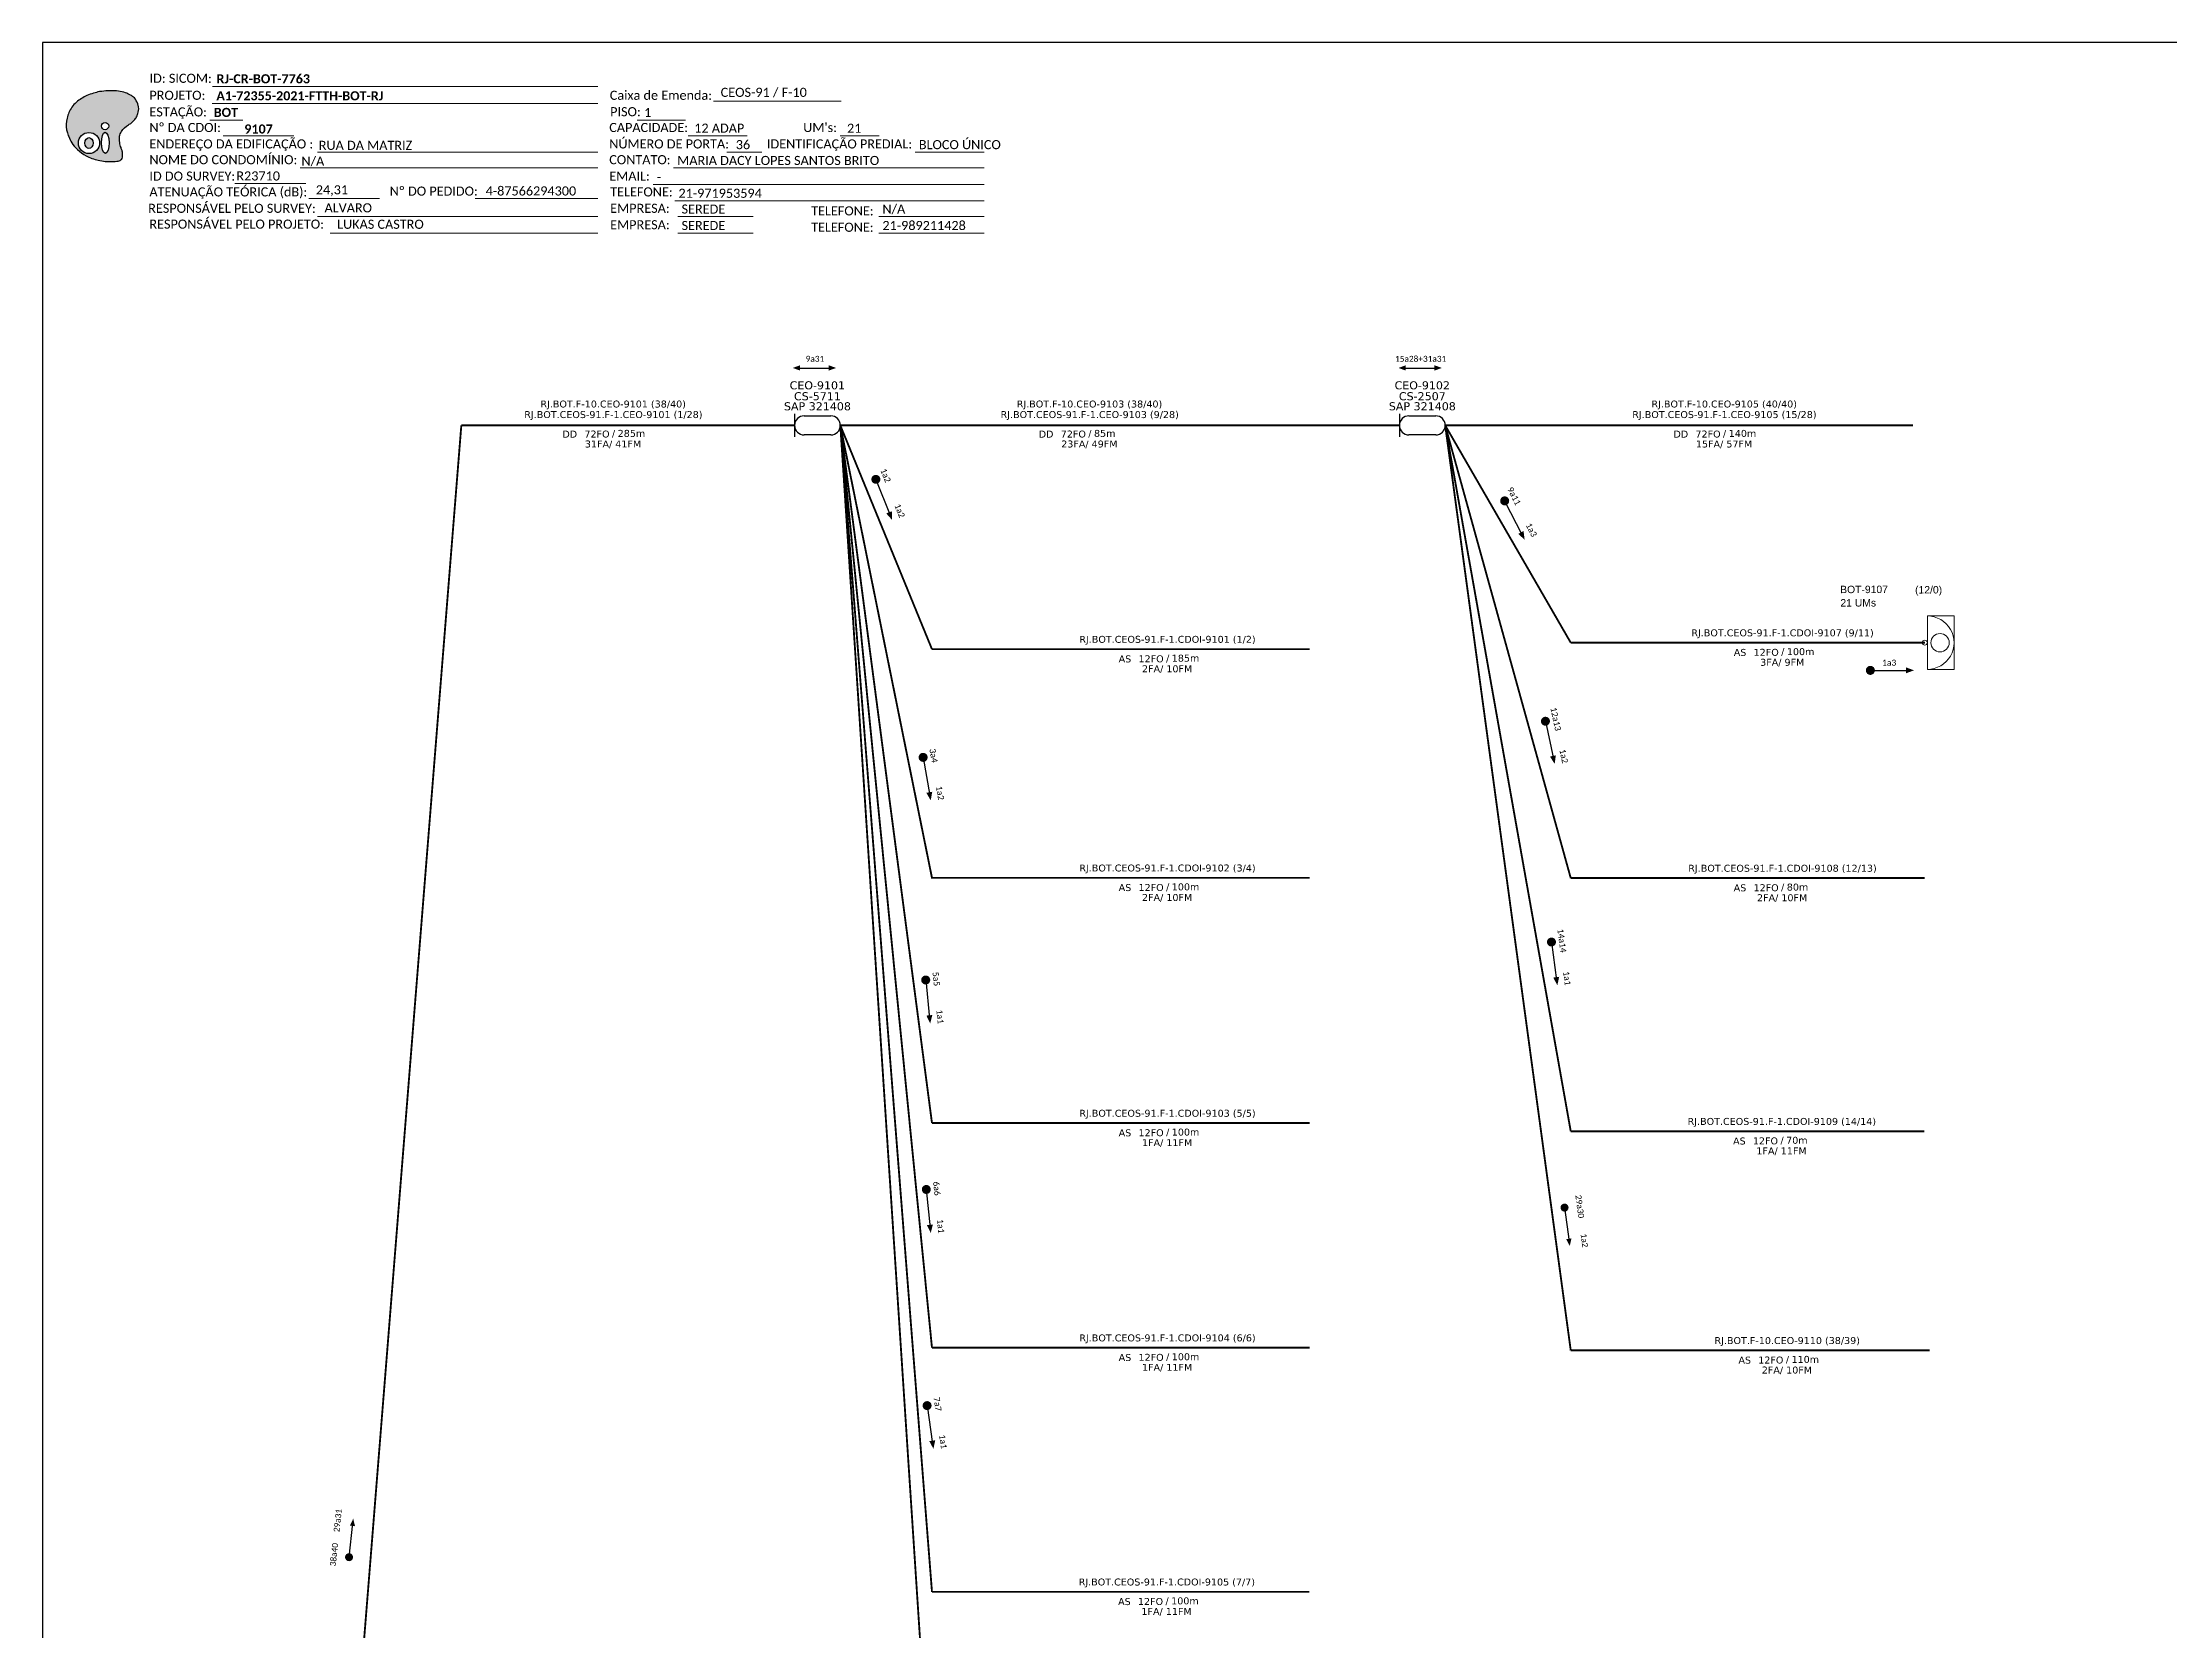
# Model space of a CAD drawing. Extents: x -89 to 1695, y 705 to 1299.
# Drawn here: x -89.3 to 330, y 986 to 1299 of the extents above; entities that cross this region are included whole.
import ezdxf
from ezdxf.enums import TextEntityAlignment as Align

# ---------------------------------------------------------------- set-up
doc = ezdxf.new("R2010")
doc.units = 0
for name, color, linetype, lineweight in [("20.0-LEGENDA DOS CDO'S", 1, 'Continuous', 0), ('20.2-CDO_POSTE', 1, 'Continuous', 5), ('40.1-ETIQUETAS', 1, 'Continuous', 20)]:
    doc.layers.add(name, color=color, linetype=linetype, lineweight=lineweight)
for name, color, linetype in [('20.4-CEOS', 1, 'Continuous'), ('20.5-CEO', 1, 'Continuous'), ('CAP a instalar', 1, 'Continuous'), ('SETA', 7, 'Continuous')]:
    doc.layers.add(name, color=color, linetype=linetype)
doc.styles.add('ARIAL', font='arial.ttf')
doc.styles.add('siredit', font='verdana.ttf')
doc.styles.get("Standard").update_dxf_attribs({"font": 'arial.ttf'})
doc.styles.add('WMF-Calibri0', font='calibri.ttf')
doc.styles.add('WMF-Calibri1', font='calibrib.ttf')
doc.linetypes.add('FENCELINE1', pattern='A,0.25,-0.1,[133,ltypeshp.shx,S=0.1,R=0,X=-0.1,Y=0],-0.1,1', length=1.45)

# ---------------------------------------------------------------- blocks, each defined once
blk = doc.blocks.new('OI')
h = blk.add_hatch(color=40)
edge = h.paths.add_edge_path()
edge.add_spline(control_points=[(4.35, -0.67), (3.92, -0.99), (3.26, -1.5), (2.81, -2.59), (2.9, -3.5), (3.06, -4.27), (3.31, -4.85), (3.37, -5.39), (3.4, -5.88), (3.2, -6.4), (2.54, -6.61), (1.65, -6.63), (0.55, -6.67), (-0.56, -6.42), (-1.61, -6.14), (-2.77, -5.61), (-3.92, -4.77), (-4.89, -3.7), (-5.34, -2.65), (-5.6, -1.94), (-5.85, -0.96), (-5.71, 0.47), (-5.1, 2.02), (-4.14, 3.02), (-3.3, 3.61), (-2.37, 4.16), (-1.36, 4.44), (-0.56, 4.7), (0.79, 4.85), (2.24, 4.97), (3.79, 4.57), (4.67, 4.21), (5.44, 3.65), (5.76, 2.99), (6.03, 2.21), (6.01, 1.46), (5.72, 0.64), (5.31, 0.08), (4.88, -0.38), (4.51, -0.55), (4.35, -0.67)], knot_values=[0, 0, 0, 0, 1.60434, 2.417191, 3.427595, 4.282808, 4.776746, 5.304182, 5.888771, 6.258406, 6.858137, 7.79129, 8.986195, 10.124242, 11.187857, 12.242908, 13.953784, 15.414161, 16.515391, 17.349188, 17.675853, 19.552021, 21.515531, 22.568638, 23.63245, 24.621084, 25.782718, 26.745347, 27.142653, 29.870543, 31.004649, 31.921532, 32.709589, 33.801391, 34.042471, 35.192333, 35.971461, 36.628871, 37.254359, 37.836911, 37.836911, 37.836911, 37.836911], degree=3, periodic=0)
h.paths.add_polyline_path([(1.13, -0.87, -1), (-0.04, -0.87, -1)], flags=16)
edge = h.paths.add_edge_path(flags=16)
edge.add_ellipse((0.56, -3.59), major_axis=(-0.02, 1.71), ratio=0.361305, start_angle=0, end_angle=360)
h.paths.add_polyline_path([(-0.36, -3.62, -1), (-3.8, -3.62, -1)], flags=16)
edge = h.paths.add_edge_path(flags=0)
edge.add_ellipse((-2.08, -3.62), major_axis=(0, 0.885), ratio=0.758294, start_angle=0, end_angle=360)
at = {"color": 40}
for centre, radius in [((-2.08, -3.62), 1.72), ((0.54, -0.87), 0.587)]:
    blk.add_circle(centre, radius, dxfattribs=at)
blk.add_ellipse((-2.08, -3.62), major_axis=(0, 0.885), ratio=0.758294, start_param=-3.141592653589792, end_param=3.141592653589792, dxfattribs=at)
blk.add_ellipse((0.56, -3.59), major_axis=(-0.02, 1.71), ratio=0.361305, dxfattribs=at)
at = {"color": 40, "start_tangent": (-0.800898, -0.598801), "end_tangent": (-0.800898, -0.598801)}
blk.add_spline([(4.35, -0.67), (3.2, -1.78), (2.9, -2.54), (2.92, -3.55), (3.12, -4.38), (3.28, -4.85), (3.37, -5.37), (3.35, -5.95), (3.2, -6.29), (2.66, -6.55), (1.73, -6.63), (0.54, -6.62), (-0.58, -6.41), (-1.6, -6.11), (-2.56, -5.67), (-3.95, -4.67), (-4.89, -3.56), (-5.37, -2.56), (-5.64, -1.78), (-5.72, -1.46), (-5.63, 0.42), (-4.84, 2.22), (-4.13, 2.99), (-3.27, 3.62), (-2.4, 4.09), (-1.3, 4.47), (-0.37, 4.72), (0.02, 4.77), (2.75, 4.8), (3.85, 4.53), (4.69, 4.16), (5.31, 3.68), (5.85, 2.73), (5.93, 2.5), (5.94, 1.35), (5.67, 0.62), (5.29, 0.08), (4.84, -0.36), (4.35, -0.67)], degree=3, dxfattribs=at)
blk = doc.blocks.new('CARIMBO')
at = {"color": 7, "lineweight": 0}
for points in [[(134.48, -16.3), (159.61, -16.3)], [(35.15, -20.06), (41.7, -20.06)], [(35.66, -16.79), (111.64, -16.79)], [(119.43, -20.02), (128.92, -20.02)], [(37.81, -23.14), (51.75, -23.14)], [(129.48, -23.14), (141.1, -23.14)], [(159.42, -23.14), (167.09, -23.14)], [(56.38, -26.37), (111.64, -26.37)], [(137.07, -26.37), (144.01, -26.37)], [(174.24, -26.37), (187.8, -26.37)], [(40.13, -32.55), (54.07, -32.55)], [(52.97, -29.48), (111.64, -29.48)], [(122.56, -32.72), (187.83, -32.72)], [(126.6, -29.48), (187.83, -29.48)], [(54.67, -35.52), (68.61, -35.52)], [(126.84, -35.96), (187.83, -35.96)], [(56.38, -39.07), (111.64, -39.07)], [(127.45, -39.07), (142.25, -39.07)], [(167.06, -39.07), (187.83, -39.07)], [(58.87, -42.31), (111.64, -42.31)], [(127.45, -42.31), (142.25, -42.31)], [(167.06, -42.31), (187.83, -42.31)]]:
    blk.add_lwpolyline(points, dxfattribs=at)
at = {"color": 7, "xscale": 1.213923925163967, "yscale": 1.213923925163967, "zscale": 1.213923925163967, "rotation": 0.1532896023949059}
blk.add_blockref('OI', (13.86, -20.16), dxfattribs=at)
at = {"color": 7, "lineweight": 0, "style": 'WMF-Calibri0'}
for s, height, p in [('PROJETO:', 1.793, (23.26, -16.04)), ('Caixa de Emenda:', 1.7927, (114.02, -16.04)), ('ESTAÇÃO:', 1.793, (23.26, -19.32)), ('Nº DA CDOI:', 1.7927, (23.26, -22.39)), ('CAPACIDADE:', 1.7927, (113.91, -22.39)), ('PISO:', 1.793, (114.09, -19.28)), ("UM's:", 1.793, (152.15, -22.39)), ('ENDEREÇO DA EDIFICAÇÃO :', 1.7927, (23.26, -25.63)), ('NÚMERO DE PORTA:', 1.7927, (113.91, -25.63)), ('IDENTIFICAÇÃO PREDIAL:', 1.7927, (144.99, -25.63)), ('NOME DO CONDOMÍNIO:', 1.7927, (23.26, -28.74)), ('CONTATO:', 1.793, (113.91, -28.74)), ('ATENUAÇÃO TEÓRICA (dB):', 1.7927, (23.26, -35.09)), ('ID DO SURVEY:', 1.7927, (23.26, -31.97)), ('EMAIL:', 1.793, (113.91, -31.97)), ('TELEFONE:', 1.793, (114.09, -35.09)), ('RESPONSÁVEL PELO SURVEY:', 1.7927, (23.02, -38.32)), ('EMPRESA:', 1.793, (114.09, -38.32)), ('TELEFONE:', 1.793, (153.7, -38.83)), ('RESPONSÁVEL PELO PROJETO:', 1.7927, (23.26, -41.44)), ('EMPRESA:', 1.793, (114.09, -41.56)), ('TELEFONE:', 1.793, (153.7, -42.06))]:
    blk.add_text(s, height=height, dxfattribs=at).set_placement(p)
at = {"color": 7, "lineweight": 0, "flags": 8}
for tag, p, style in [('PROJ', (36.46, -16.13), 'WMF-Calibri1'), ('CEOS-XX', (135.87, -15.46), 'WMF-Calibri0'), ('EST', (35.94, -19.41), 'WMF-Calibri1'), ('PISO_PTR', (120.78, -19.42), 'WMF-Calibri0'), ('CAPAC.', (130.66, -22.52), 'WMF-Calibri0'), ("UC'S", (160.78, -22.54), 'WMF-Calibri0'), ('LOGRADOURO', (56.65, -25.91), 'WMF-Calibri0'), ('N°', (138.85, -25.77), 'WMF-Calibri0'), ('N°PREDIO', (174.94, -25.77), 'WMF-Calibri0'), ('NOME_DO_COND.', (53.23, -29.02), 'WMF-Calibri0'), ('NOME_DO_CONTATO', (127.3, -28.89), 'WMF-Calibri0'), ('_ID_', (40.39, -31.94), 'WMF-Calibri0'), ('O_POTEN', (56.06, -34.68), 'WMF-Calibri0'), ('EMAIL', (123.26, -32.12), 'WMF-Calibri0'), ('RES_SURVEY', (57.78, -38.23), 'WMF-Calibri0'), ('TELEFONE', (127.55, -35.36), 'WMF-Calibri0'), ('EMP_RESP_SURVEY', (128.16, -38.47), 'WMF-Calibri0'), ('CONT_RESP_SURVEY', (167.76, -38.47), 'WMF-Calibri0'), ('RES_PROJ', (60.27, -41.47), 'WMF-Calibri0'), ('EMP_RESP_PROJ', (128.16, -41.71), 'WMF-Calibri0'), ('CONT_RESP_PROJ', (167.76, -41.71), 'WMF-Calibri0')]:
    blk.add_attdef(tag, p, '', height=1.79, dxfattribs=dict(at, style=style))
at = {"color": 7, "lineweight": 0, "style": 'WMF-Calibri1', "flags": 8}
blk.add_attdef("N° CDO'S", text='', height=1.79, dxfattribs=at).set_placement((44.78, -22.68), align=Align.CENTER)
blk = doc.blocks.new('CDOE-TEXTO PADRÃO')
at = {"layer": "20.0-LEGENDA DOS CDO'S", "color": 0, "style": 'ARIAL'}
for tag, p in [('CDO_N', (0.49, 7.39)), ('CORDOALHA', (0.5, 4.33)), ('SAP', (0.51, 1.67)), ('SPLITER_1', (0.59, -0.91)), ('SPLITER_2', (0.6, -3.55)), ('(XX-XX_F)S', (0.54, -8.29)), ('(XX-XX_L)S', (0.55, -10.83)), ('UMS', (0.55, -13.15))]:
    blk.add_attdef(tag, p, '', height=1.7, rotation=0.118, dxfattribs=at)
blk.add_attdef('FIBRAS_UTILIZADAS', text='', height=1.7, rotation=0.118, dxfattribs=at).set_placement((19.77, 7.43), align=Align.CENTER)
blk = doc.blocks.new('ETIQUETA_RS5F')
at = {"layer": '40.1-ETIQUETAS', "color": 0, "style": 'siredit'}
blk.add_text('/', height=1.5, dxfattribs=at).set_placement((1.58, -1.95), align=Align.MIDDLE_RIGHT)
for tag, p in [('ETIQUETA_R_PRIMARIA', (1.21, 4.1)), ('ETIQUETA_R_SECUNDARIA', (1.21, 2.1)), ('F_ATIVAS/F_MORTAS', (1.14, -4.24))]:
    blk.add_attdef(tag, text='', height=1.5, dxfattribs=at).set_placement(p, align=Align.MIDDLE_CENTER)
for tag, p in [('TIPO_CABO', (-6.58, -2.12)), ('CAP_CABO', (0.4, -2.09))]:
    blk.add_attdef(tag, text='', height=1.5, dxfattribs=at).set_placement(p, align=Align.MIDDLE_RIGHT)
blk.add_attdef('METROS', text='', height=1.5, dxfattribs=at).set_placement((2.14, -1.95), align=Align.MIDDLE_LEFT)
for tag, p in [('FUSÃO_1', (0.85, -8.39)), ('FUSÃO_2', (0.85, -10.6)), ('FUSÃO_3', (0.85, -12.93)), ('FUSÃO_4', (0.85, -15.14)), ('FUSÃO_5', (0.85, -17.16))]:
    blk.add_attdef(tag, text='', height=1.5, dxfattribs=at).set_placement(p, align=Align.CENTER)

msp = doc.modelspace()

# ---------------------------------------------------------------- linework, layer by layer
msp.add_lwpolyline([(-89.32, 705.02), (749.25, 705.02), (749.25, 1299.02), (-89.32, 1299.02), (-89.32, 705.02)])
at = {"color": 7, "lineweight": 0}
for points in [[(-55.82, 1290.33), (20.16, 1290.33)], [(-4.01, 1268.26), (20.14, 1268.26)]]:
    msp.add_lwpolyline(points, dxfattribs=at)
at = {"color": 7, "const_width": 0.885}
for points in [[(74.79, 1213.32, 1), (75.12, 1212.5, 1)], [(84.2, 1158.54, 1), (84.35, 1157.66, 1)], [(84.74, 1114.65, 1), (84.83, 1113.77, 1)], [(84.86, 1073.35, 1), (84.95, 1072.47, 1)], [(84.99, 1030.74, 1), (85.12, 1029.87, 1)]]:
    msp.add_lwpolyline(points, format="xyb", close=True, dxfattribs=at)
at = {"const_width": 0.885}
for points in [[(198.71, 1209.06, 1), (199.12, 1208.27, 1)], [(270.56, 1175.25, 1), (271.45, 1175.25, 1)], [(206.86, 1165.65, 1), (207.04, 1164.79, 1)], [(208.08, 1122.13, 1), (208.2, 1121.26, 1)]]:
    msp.add_lwpolyline(points, format="xyb", close=True, dxfattribs=at)
for points in [[(210.66, 1069.73, 0.784, 0.784, 1), (210.77, 1068.95, 0.784, 0.784, 1)], [(-28.93, 1000.03, 0.784, 0.784, 1), (-28.85, 1000.81, 0.784, 0.784, 1)]]:
    msp.add_lwpolyline(points, format="xyseb", close=True)
at = {"layer": '20.5-CEO', "color": 7}
for p, q in [((60.81, 1225.43), (66.07, 1225.43)), ((66.07, 1221.67), (60.81, 1221.67))]:
    msp.add_line(p, q, dxfattribs=at)
at = {"layer": '20.5-CEO', "color": 5}
for p, q in [((180.05, 1225.43), (185.32, 1225.43)), ((185.32, 1221.67), (180.05, 1221.67))]:
    msp.add_line(p, q, dxfattribs=at)
at = {"layer": '20.5-CEO', "color": 7}
msp.add_lwpolyline([(58.93, 1225.81), (58.93, 1221.29)], dxfattribs=at)
at = {"layer": '20.5-CEO', "color": 5}
msp.add_lwpolyline([(178.17, 1225.81), (178.17, 1221.29)], dxfattribs=at)
at = {"layer": '20.5-CEO', "color": 7}
for centre, start, end in [((60.81, 1223.55), 90, 270), ((66.07, 1223.55), 270, 90)]:
    msp.add_arc(centre, 1.88, start, end, dxfattribs=at)
at = {"layer": '20.5-CEO', "color": 5}
for centre, start, end in [((180.05, 1223.55), 90, 270), ((185.32, 1223.55), 270, 90)]:
    msp.add_arc(centre, 1.88, start, end, dxfattribs=at)
at = {"layer": '40.1-ETIQUETAS', "color": 1}
msp.add_lwpolyline([(282.24, 1185.98), (287.51, 1185.98), (287.51, 1175.43), (282.24, 1175.43)], close=True, dxfattribs=at)
for centre, major_axis, start_param, end_param in [((282.24, 1180.71), (-3.72, 3.72), 2.356194, 5.497787), ((284.74, 1180.71), (1.28, 1.28), 3.926991, 10.210176), ((281.75, 1180.71), (-0.344, 0.344), 2.356194490191767, 8.639379797371353)]:
    msp.add_ellipse(centre, major_axis=major_axis, ratio=1, start_param=start_param, end_param=end_param, dxfattribs=at)
at = {"layer": 'CAP a instalar', "color": 7, "ltscale": 7, "const_width": 0.366}
for points in [[(-27.1, 969.57), (-6.76, 1223.55)], [(58.93, 1223.55), (-6.76, 1223.55)], [(178.17, 1223.55), (67.95, 1223.55)], [(279.43, 1223.55), (187.19, 1223.55)]]:
    msp.add_lwpolyline(points, dxfattribs=at)
at = {"layer": 'CAP a instalar', "color": 7, "linetype": 'FENCELINE1', "ltscale": 7, "const_width": 0.366}
for points in [[(86.02, 1179.42), (67.95, 1223.55)], [(67.95, 1223.55), (86.02, 1134.34), (160.5, 1134.34)], [(86.02, 1086), (67.95, 1223.55)], [(86.02, 1041.71), (67.95, 1223.55)], [(67.95, 1223.55), (86.02, 948.37)], [(86.02, 993.58), (67.95, 1223.55)], [(211.94, 1134.3), (187.19, 1223.55)], [(211.94, 1084.38), (187.19, 1223.55)], [(211.94, 1041.19), (187.19, 1223.55)], [(160.5, 1179.42), (86.02, 1179.42), (86.02, 1179.42)], [(281.74, 1134.3), (211.94, 1134.3), (211.94, 1134.3)], [(160.5, 1086), (86.02, 1086)], [(86.02, 1041.71), (86.02, 1041.71), (160.5, 1041.71)], [(282.67, 1041.19), (211.94, 1041.19), (211.94, 1041.19)], [(160.38, 993.58), (86.02, 993.58), (86.02, 993.58)]]:
    msp.add_lwpolyline(points, dxfattribs=at)
at = {"layer": 'CAP a instalar', "color": 1, "linetype": 'FENCELINE1', "ltscale": 7, "const_width": 0.366}
msp.add_lwpolyline([(211.94, 1180.71), (211.94, 1180.71), (187.19, 1223.55)], dxfattribs=at)
at = {"layer": 'CAP a instalar', "color": 1, "linetype": 'FENCELINE1', "ltscale": 7}
msp.add_lwpolyline([(281.75, 1180.71, 0.366, 0.366, 0), (211.94, 1180.71, 0.366, 0.366, 0), (211.94, 1180.71, 0.366, 0.366, 0)], format="xyseb", dxfattribs=at)
at = {"layer": 'CAP a instalar', "color": 7, "linetype": 'FENCELINE1', "ltscale": 7}
msp.add_lwpolyline([(281.61, 1084.38, 0.366, 0.366, 0), (211.94, 1084.38, 0.366, 0.366, 0), (211.94, 1084.38, 0.366, 0.366, 0)], format="xyseb", dxfattribs=at)
at = {"layer": 'SETA', "color": 7}
for points in [[(59.48, 1234.86), (66.22, 1234.86)], [(74.95, 1212.91), (77.76, 1205.84)], [(84.28, 1158.1), (85.58, 1150.61)], [(84.78, 1114.21), (85.56, 1106.64)], [(84.9, 1072.91), (85.66, 1065.34)], [(85.05, 1030.31), (86.15, 1022.78)]]:
    msp.add_lwpolyline(points, dxfattribs=at)
at = {"layer": 'SETA'}
for points in [[(178.88, 1234.86), (185.63, 1234.86)], [(198.91, 1208.66), (202.38, 1201.89)], [(271.01, 1175.25), (278.61, 1175.25)], [(206.95, 1165.22), (208.54, 1157.78)], [(208.14, 1121.69), (209.15, 1114.15)], [(210.72, 1069.34), (211.62, 1062.66)], [(-28.89, 1000.42), (-28.16, 1007.12)]]:
    msp.add_lwpolyline(points, dxfattribs=at)
at = {"layer": 'SETA', "color": 7}
for points in [[(60.02, 1235.4), (58.58, 1234.87), (60.02, 1234.35)], [(65.68, 1235.4), (67.12, 1234.87), (65.68, 1234.35)], [(78.1, 1206.63), (78.15, 1204.91), (77, 1206.19)], [(86.07, 1151.31), (85.77, 1149.61), (84.91, 1151.11)], [(86.09, 1107.31), (85.67, 1105.64), (84.92, 1107.19)], [(86.2, 1066.01), (85.77, 1064.34), (85.02, 1065.89)], [(86.66, 1023.47), (86.31, 1021.78), (85.49, 1023.3)]]:
    msp.add_solid(points, dxfattribs=at)
at = {"layer": 'SETA'}
for points in [[(179.42, 1235.4), (177.99, 1234.87), (179.42, 1234.35)], [(185.08, 1235.4), (186.52, 1234.87), (185.08, 1234.35)], [(202.64, 1202.71), (202.85, 1201), (201.59, 1202.17)], [(278, 1175.85), (279.62, 1175.26), (278, 1174.67)], [(209, 1158.51), (208.77, 1156.8), (207.85, 1158.26)], [(209.66, 1114.84), (209.3, 1113.15), (208.5, 1114.68)], [(212.08, 1063.27), (211.75, 1061.77), (211.04, 1063.12)], [(-28.75, 1006.64), (-28.07, 1008.01), (-27.71, 1006.53)]]:
    msp.add_solid(points, dxfattribs=at)

# ---------------------------------------------------------------- block references
ref = msp.add_blockref('CARIMBO', (-91.51, 1303.77))
ref.add_attrib('PROJ', 'A1-72355-2021-FTTH-BOT-RJ', (-55.05, 1287.63), dxfattribs={"color": 7, "lineweight": 0, "height": 1.7927, "style": 'WMF-Calibri1'})
ref.add_attrib('EST', 'BOT', (-55.57, 1284.35), dxfattribs={"color": 7, "lineweight": 0, "height": 1.793, "style": 'WMF-Calibri1'})
ref.add_attrib("N° CDO'S", '9107', dxfattribs={"color": 7, "lineweight": 0, "height": 1.793, "style": 'WMF-Calibri1'}).set_placement((-46.73, 1281.09), align=Align.CENTER)
ref.add_attrib('LOGRADOURO', 'RUA DA MATRIZ', (-34.86, 1277.86), dxfattribs={"color": 7, "lineweight": 0, "height": 1.7927, "style": 'WMF-Calibri0'})
ref.add_attrib('NOME_DO_COND.', 'N/A', (-38.28, 1274.74), dxfattribs={"color": 7, "lineweight": 0, "height": 1.793, "style": 'WMF-Calibri0'})
ref.add_attrib('_ID_', 'R23710', (-51.11, 1271.83), dxfattribs={"color": 7, "lineweight": 0, "height": 1.793, "style": 'WMF-Calibri0'})
ref.add_attrib('O_POTEN', '24,31', (-35.45, 1269.09), dxfattribs={"color": 7, "lineweight": 0, "height": 1.793, "style": 'WMF-Calibri0'})
ref.add_attrib('RES_SURVEY', 'ALVARO', (-33.73, 1265.54), dxfattribs={"color": 7, "lineweight": 0, "height": 1.793, "style": 'WMF-Calibri0'})
ref.add_attrib('RES_PROJ', 'LUKAS CASTRO', (-31.24, 1262.3), dxfattribs={"color": 7, "lineweight": 0, "height": 1.7927, "style": 'WMF-Calibri0'})
ref.add_attrib('CEOS-XX', 'CEOS-91 / F-10', (44.36, 1288.31), dxfattribs={"color": 7, "lineweight": 0, "height": 1.7927, "style": 'WMF-Calibri0'})
ref.add_attrib('CAPAC.', '12 ADAP', (39.15, 1281.25), dxfattribs={"color": 7, "lineweight": 0, "height": 1.793, "style": 'WMF-Calibri0'})
ref.add_attrib("UC'S", '21', (69.27, 1281.23), dxfattribs={"color": 7, "lineweight": 0, "height": 1.793, "style": 'WMF-Calibri0'})
ref.add_attrib('PISO_PTR', '1', (29.28, 1284.34), dxfattribs={"color": 7, "lineweight": 0, "height": 1.79, "style": 'WMF-Calibri0'})
ref.add_attrib('N°', '36', (47.34, 1278), dxfattribs={"color": 7, "lineweight": 0, "height": 1.793, "style": 'WMF-Calibri0'})
ref.add_attrib('N°PREDIO', 'BLOCO ÚNICO', (83.43, 1278), dxfattribs={"color": 7, "lineweight": 0, "height": 1.7927, "style": 'WMF-Calibri0'})
ref.add_attrib('NOME_DO_CONTATO', 'MARIA DACY LOPES SANTOS BRITO', (35.79, 1274.88), dxfattribs={"color": 7, "lineweight": 0, "height": 1.7927, "style": 'WMF-Calibri0'})
ref.add_attrib('EMAIL', '-', (31.75, 1271.65), dxfattribs={"color": 7, "lineweight": 0, "height": 1.79, "style": 'WMF-Calibri0'})
ref.add_attrib('TELEFONE', '21-971953594', (36.04, 1268.41), dxfattribs={"color": 7, "lineweight": 0, "height": 1.7927, "style": 'WMF-Calibri0'})
ref.add_attrib('EMP_RESP_SURVEY', 'SEREDE', (36.65, 1265.3), dxfattribs={"color": 7, "lineweight": 0, "height": 1.793, "style": 'WMF-Calibri0'})
ref.add_attrib('EMP_RESP_PROJ', 'SEREDE', (36.65, 1262.06), dxfattribs={"color": 7, "lineweight": 0, "height": 1.793, "style": 'WMF-Calibri0'})
ref.add_attrib('CONT_RESP_SURVEY', 'N/A', (76.25, 1265.3), dxfattribs={"color": 7, "lineweight": 0, "height": 1.793, "style": 'WMF-Calibri0'})
ref.add_attrib('CONT_RESP_PROJ', '21-989211428', (76.25, 1262.06), dxfattribs={"color": 7, "lineweight": 0, "height": 1.7927, "style": 'WMF-Calibri0'})
at = {"layer": '20.2-CDO_POSTE', "color": 1}
ref = msp.add_blockref('CDOE-TEXTO PADRÃO', (271.32, 1180.68), dxfattribs=dict(at, xscale=0.8599866161514856, yscale=0.8599866161514856, zscale=0.8599866161514856))
ref.add_attrib('CDO_N', 'BOT-9107', (265.05, 1190.47), dxfattribs={"layer": "20.0-LEGENDA DOS CDO'S", "color": 0, "height": 1.462, "rotation": 0.118, "style": 'ARIAL'})
ref.add_attrib('CORDOALHA', '21 UMs', (265.1, 1187.83), dxfattribs={"layer": "20.0-LEGENDA DOS CDO'S", "color": 0, "height": 1.462, "rotation": 0.118, "style": 'ARIAL'})
ref.add_attrib('FIBRAS_UTILIZADAS', '             (12/0)', dxfattribs={"layer": "20.0-LEGENDA DOS CDO'S", "color": 0, "height": 1.4619, "rotation": 0.118, "style": 'ARIAL'}).set_placement((278.8, 1190.4), align=Align.CENTER)
at = {"layer": '40.1-ETIQUETAS', "color": 7}
ref = msp.add_blockref('ETIQUETA_RS5F', (22.12, 1223.76), dxfattribs=dict(at, xscale=0.9148235176468785, yscale=0.9148235176468785, zscale=0.9148235176468785))
ref.add_attrib('ETIQUETA_R_PRIMARIA', 'RJ.BOT.F-10.CEO-9101 (38/40)', dxfattribs={"color": 0, "height": 1.3722, "style": 'siredit'}).set_placement((23.17, 1227.76), align=Align.MIDDLE_CENTER)
ref.add_attrib('ETIQUETA_R_SECUNDARIA', 'RJ.BOT.CEOS-91.F-1.CEO-9101 (1/28)', dxfattribs={"color": 0, "height": 1.3722, "style": 'siredit'}).set_placement((23.21, 1225.68), align=Align.MIDDLE_CENTER)
ref.add_attrib('TIPO_CABO', 'DD', dxfattribs={"color": 0, "height": 1.372, "style": 'siredit'}).set_placement((16.07, 1221.82), align=Align.MIDDLE_RIGHT)
ref.add_attrib('CAP_CABO', '72FO', dxfattribs={"color": 0, "height": 1.372, "style": 'siredit'}).set_placement((22.46, 1221.84), align=Align.MIDDLE_RIGHT)
ref.add_attrib('METROS', '285m', dxfattribs={"color": 0, "height": 1.372, "style": 'siredit'}).set_placement((24.06, 1221.97), align=Align.MIDDLE_LEFT)
ref.add_attrib('F_ATIVAS/F_MORTAS', '31FA/ 41FM', dxfattribs={"color": 0, "height": 1.372, "style": 'siredit'}).set_placement((23.14, 1219.88), align=Align.MIDDLE_CENTER)
ref = msp.add_blockref('ETIQUETA_RS5F', (116.02, 1223.76), dxfattribs=dict(at, xscale=0.9148235176468785, yscale=0.9148235176468785, zscale=0.9148235176468785))
ref.add_attrib('ETIQUETA_R_PRIMARIA', 'RJ.BOT.F-10.CEO-9103 (38/40)', dxfattribs={"color": 0, "height": 1.3722, "style": 'siredit'}).set_placement((117.07, 1227.76), align=Align.MIDDLE_CENTER)
ref.add_attrib('ETIQUETA_R_SECUNDARIA', 'RJ.BOT.CEOS-91.F-1.CEO-9103 (9/28)', dxfattribs={"color": 0, "height": 1.3722, "style": 'siredit'}).set_placement((117.11, 1225.68), align=Align.MIDDLE_CENTER)
ref.add_attrib('TIPO_CABO', 'DD', dxfattribs={"color": 0, "height": 1.372, "style": 'siredit'}).set_placement((109.97, 1221.82), align=Align.MIDDLE_RIGHT)
ref.add_attrib('CAP_CABO', '72FO', dxfattribs={"color": 0, "height": 1.372, "style": 'siredit'}).set_placement((116.36, 1221.84), align=Align.MIDDLE_RIGHT)
ref.add_attrib('METROS', '85m', dxfattribs={"color": 0, "height": 1.372, "style": 'siredit'}).set_placement((117.96, 1221.97), align=Align.MIDDLE_LEFT)
ref.add_attrib('F_ATIVAS/F_MORTAS', '23FA/ 49FM', dxfattribs={"color": 0, "height": 1.372, "style": 'siredit'}).set_placement((117.04, 1219.88), align=Align.MIDDLE_CENTER)
ref = msp.add_blockref('ETIQUETA_RS5F', (241.14, 1223.76), dxfattribs=dict(at, xscale=0.9148235176468785, yscale=0.9148235176468785, zscale=0.9148235176468785))
ref.add_attrib('ETIQUETA_R_PRIMARIA', 'RJ.BOT.F-10.CEO-9105 (40/40)', dxfattribs={"color": 0, "height": 1.3722, "style": 'siredit'}).set_placement((242.19, 1227.76), align=Align.MIDDLE_CENTER)
ref.add_attrib('ETIQUETA_R_SECUNDARIA', 'RJ.BOT.CEOS-91.F-1.CEO-9105 (15/28)', dxfattribs={"color": 0, "height": 1.3722, "style": 'siredit'}).set_placement((242.23, 1225.68), align=Align.MIDDLE_CENTER)
ref.add_attrib('TIPO_CABO', 'DD', dxfattribs={"color": 0, "height": 1.372, "style": 'siredit'}).set_placement((235.09, 1221.82), align=Align.MIDDLE_RIGHT)
ref.add_attrib('CAP_CABO', '72FO', dxfattribs={"color": 0, "height": 1.372, "style": 'siredit'}).set_placement((241.48, 1221.84), align=Align.MIDDLE_RIGHT)
ref.add_attrib('METROS', '140m', dxfattribs={"color": 0, "height": 1.372, "style": 'siredit'}).set_placement((243.08, 1221.97), align=Align.MIDDLE_LEFT)
ref.add_attrib('F_ATIVAS/F_MORTAS', '15FA/ 57FM', dxfattribs={"color": 0, "height": 1.372, "style": 'siredit'}).set_placement((242.16, 1219.88), align=Align.MIDDLE_CENTER)
at = {"layer": '40.1-ETIQUETAS', "color": 1}
ref = msp.add_blockref('ETIQUETA_RS5F', (252.61, 1180.73), dxfattribs=dict(at, xscale=0.9148235176468791, yscale=0.9148235176468791, zscale=0.9148235176468791))
ref.add_attrib('ETIQUETA_R_SECUNDARIA', 'RJ.BOT.CEOS-91.F-1.CDOI-9107 (9/11)', dxfattribs={"color": 0, "height": 1.3722, "style": 'siredit'}).set_placement((253.69, 1182.65), align=Align.MIDDLE_CENTER)
ref.add_attrib('TIPO_CABO', 'AS', dxfattribs={"color": 0, "height": 1.372, "style": 'siredit'}).set_placement((246.56, 1178.79), align=Align.MIDDLE_RIGHT)
ref.add_attrib('CAP_CABO', '12FO', dxfattribs={"color": 0, "height": 1.372, "style": 'siredit'}).set_placement((252.95, 1178.81), align=Align.MIDDLE_RIGHT)
ref.add_attrib('METROS', '100m', dxfattribs={"color": 0, "height": 1.372, "style": 'siredit'}).set_placement((254.54, 1178.94), align=Align.MIDDLE_LEFT)
ref.add_attrib('F_ATIVAS/F_MORTAS', '3FA/ 9FM', dxfattribs={"color": 0, "height": 1.372, "style": 'siredit'}).set_placement((253.63, 1176.84), align=Align.MIDDLE_CENTER)
at = {"layer": '40.1-ETIQUETAS', "color": 7}
ref = msp.add_blockref('ETIQUETA_RS5F', (131.36, 1179.44), dxfattribs=dict(at, xscale=0.9148235176468791, yscale=0.9148235176468791, zscale=0.9148235176468791))
ref.add_attrib('ETIQUETA_R_SECUNDARIA', 'RJ.BOT.CEOS-91.F-1.CDOI-9101 (1/2)', dxfattribs={"color": 0, "height": 1.3722, "style": 'siredit'}).set_placement((132.44, 1181.37), align=Align.MIDDLE_CENTER)
ref.add_attrib('TIPO_CABO', 'AS', dxfattribs={"color": 0, "height": 1.372, "style": 'siredit'}).set_placement((125.3, 1177.51), align=Align.MIDDLE_RIGHT)
ref.add_attrib('CAP_CABO', '12FO', dxfattribs={"color": 0, "height": 1.372, "style": 'siredit'}).set_placement((131.69, 1177.53), align=Align.MIDDLE_RIGHT)
ref.add_attrib('METROS', '185m', dxfattribs={"color": 0, "height": 1.372, "style": 'siredit'}).set_placement((133.29, 1177.66), align=Align.MIDDLE_LEFT)
ref.add_attrib('F_ATIVAS/F_MORTAS', '2FA/ 10FM', dxfattribs={"color": 0, "height": 1.372, "style": 'siredit'}).set_placement((132.37, 1175.56), align=Align.MIDDLE_CENTER)
ref = msp.add_blockref('ETIQUETA_RS5F', (131.36, 1134.36), dxfattribs=dict(at, xscale=0.9148235176468791, yscale=0.9148235176468791, zscale=0.9148235176468791))
ref.add_attrib('ETIQUETA_R_SECUNDARIA', 'RJ.BOT.CEOS-91.F-1.CDOI-9102 (3/4)', dxfattribs={"color": 0, "height": 1.3722, "style": 'siredit'}).set_placement((132.44, 1136.29), align=Align.MIDDLE_CENTER)
ref.add_attrib('TIPO_CABO', 'AS', dxfattribs={"color": 0, "height": 1.372, "style": 'siredit'}).set_placement((125.3, 1132.43), align=Align.MIDDLE_RIGHT)
ref.add_attrib('CAP_CABO', '12FO', dxfattribs={"color": 0, "height": 1.372, "style": 'siredit'}).set_placement((131.69, 1132.45), align=Align.MIDDLE_RIGHT)
ref.add_attrib('METROS', '100m', dxfattribs={"color": 0, "height": 1.372, "style": 'siredit'}).set_placement((133.29, 1132.57), align=Align.MIDDLE_LEFT)
ref.add_attrib('F_ATIVAS/F_MORTAS', '2FA/ 10FM', dxfattribs={"color": 0, "height": 1.372, "style": 'siredit'}).set_placement((132.37, 1130.48), align=Align.MIDDLE_CENTER)
ref = msp.add_blockref('ETIQUETA_RS5F', (252.59, 1134.32), dxfattribs=dict(at, xscale=0.9148235176468791, yscale=0.9148235176468791, zscale=0.9148235176468791))
ref.add_attrib('ETIQUETA_R_SECUNDARIA', 'RJ.BOT.CEOS-91.F-1.CDOI-9108 (12/13)', dxfattribs={"color": 0, "height": 1.3722, "style": 'siredit'}).set_placement((253.68, 1136.24), align=Align.MIDDLE_CENTER)
ref.add_attrib('TIPO_CABO', 'AS', dxfattribs={"color": 0, "height": 1.372, "style": 'siredit'}).set_placement((246.54, 1132.38), align=Align.MIDDLE_RIGHT)
ref.add_attrib('CAP_CABO', '12FO', dxfattribs={"color": 0, "height": 1.372, "style": 'siredit'}).set_placement((252.93, 1132.4), align=Align.MIDDLE_RIGHT)
ref.add_attrib('METROS', '80m', dxfattribs={"color": 0, "height": 1.372, "style": 'siredit'}).set_placement((254.53, 1132.53), align=Align.MIDDLE_LEFT)
ref.add_attrib('F_ATIVAS/F_MORTAS', '2FA/ 10FM', dxfattribs={"color": 0, "height": 1.372, "style": 'siredit'}).set_placement((253.61, 1130.43), align=Align.MIDDLE_CENTER)
ref = msp.add_blockref('ETIQUETA_RS5F', (131.36, 1086.02), dxfattribs=dict(at, xscale=0.9148235176468791, yscale=0.9148235176468791, zscale=0.9148235176468791))
ref.add_attrib('ETIQUETA_R_SECUNDARIA', 'RJ.BOT.CEOS-91.F-1.CDOI-9103 (5/5)', dxfattribs={"color": 0, "height": 1.3722, "style": 'siredit'}).set_placement((132.44, 1087.94), align=Align.MIDDLE_CENTER)
ref.add_attrib('TIPO_CABO', 'AS', dxfattribs={"color": 0, "height": 1.372, "style": 'siredit'}).set_placement((125.3, 1084.08), align=Align.MIDDLE_RIGHT)
ref.add_attrib('CAP_CABO', '12FO', dxfattribs={"color": 0, "height": 1.372, "style": 'siredit'}).set_placement((131.69, 1084.1), align=Align.MIDDLE_RIGHT)
ref.add_attrib('METROS', '100m', dxfattribs={"color": 0, "height": 1.372, "style": 'siredit'}).set_placement((133.29, 1084.23), align=Align.MIDDLE_LEFT)
ref.add_attrib('F_ATIVAS/F_MORTAS', '1FA/ 11FM', dxfattribs={"color": 0, "height": 1.372, "style": 'siredit'}).set_placement((132.37, 1082.14), align=Align.MIDDLE_CENTER)
ref = msp.add_blockref('ETIQUETA_RS5F', (252.47, 1084.4), dxfattribs=dict(at, xscale=0.9148235176468791, yscale=0.9148235176468791, zscale=0.9148235176468791))
ref.add_attrib('ETIQUETA_R_SECUNDARIA', 'RJ.BOT.CEOS-91.F-1.CDOI-9109 (14/14)', dxfattribs={"color": 0, "height": 1.3722, "style": 'siredit'}).set_placement((253.55, 1086.33), align=Align.MIDDLE_CENTER)
ref.add_attrib('TIPO_CABO', 'AS', dxfattribs={"color": 0, "height": 1.372, "style": 'siredit'}).set_placement((246.42, 1082.47), align=Align.MIDDLE_RIGHT)
ref.add_attrib('CAP_CABO', '12FO', dxfattribs={"color": 0, "height": 1.372, "style": 'siredit'}).set_placement((252.8, 1082.49), align=Align.MIDDLE_RIGHT)
ref.add_attrib('METROS', '70m', dxfattribs={"color": 0, "height": 1.372, "style": 'siredit'}).set_placement((254.4, 1082.61), align=Align.MIDDLE_LEFT)
ref.add_attrib('F_ATIVAS/F_MORTAS', '1FA/ 11FM', dxfattribs={"color": 0, "height": 1.372, "style": 'siredit'}).set_placement((253.49, 1080.52), align=Align.MIDDLE_CENTER)
ref = msp.add_blockref('ETIQUETA_RS5F', (131.36, 1041.73), dxfattribs=dict(at, xscale=0.9148235176468791, yscale=0.9148235176468791, zscale=0.9148235176468791))
ref.add_attrib('ETIQUETA_R_SECUNDARIA', 'RJ.BOT.CEOS-91.F-1.CDOI-9104 (6/6)', dxfattribs={"color": 0, "height": 1.3722, "style": 'siredit'}).set_placement((132.44, 1043.65), align=Align.MIDDLE_CENTER)
ref.add_attrib('TIPO_CABO', 'AS', dxfattribs={"color": 0, "height": 1.372, "style": 'siredit'}).set_placement((125.3, 1039.79), align=Align.MIDDLE_RIGHT)
ref.add_attrib('CAP_CABO', '12FO', dxfattribs={"color": 0, "height": 1.372, "style": 'siredit'}).set_placement((131.69, 1039.82), align=Align.MIDDLE_RIGHT)
ref.add_attrib('METROS', '100m', dxfattribs={"color": 0, "height": 1.372, "style": 'siredit'}).set_placement((133.29, 1039.94), align=Align.MIDDLE_LEFT)
ref.add_attrib('F_ATIVAS/F_MORTAS', '1FA/ 11FM', dxfattribs={"color": 0, "height": 1.372, "style": 'siredit'}).set_placement((132.37, 1037.85), align=Align.MIDDLE_CENTER)
ref = msp.add_blockref('ETIQUETA_RS5F', (253.53, 1041.21), dxfattribs=dict(at, xscale=0.9148235176468791, yscale=0.9148235176468791, zscale=0.9148235176468791))
ref.add_attrib('ETIQUETA_R_SECUNDARIA', 'RJ.BOT.F-10.CEO-9110 (38/39)', dxfattribs={"color": 0, "height": 1.3722, "style": 'siredit'}).set_placement((254.61, 1043.13), align=Align.MIDDLE_CENTER)
ref.add_attrib('TIPO_CABO', 'AS', dxfattribs={"color": 0, "height": 1.372, "style": 'siredit'}).set_placement((247.48, 1039.27), align=Align.MIDDLE_RIGHT)
ref.add_attrib('CAP_CABO', '12FO', dxfattribs={"color": 0, "height": 1.372, "style": 'siredit'}).set_placement((253.86, 1039.29), align=Align.MIDDLE_RIGHT)
ref.add_attrib('METROS', '110m', dxfattribs={"color": 0, "height": 1.372, "style": 'siredit'}).set_placement((255.46, 1039.42), align=Align.MIDDLE_LEFT)
ref.add_attrib('F_ATIVAS/F_MORTAS', '2FA/ 10FM', dxfattribs={"color": 0, "height": 1.372, "style": 'siredit'}).set_placement((254.55, 1037.32), align=Align.MIDDLE_CENTER)
ref = msp.add_blockref('ETIQUETA_RS5F', (131.24, 993.6), dxfattribs=dict(at, xscale=0.9148235176468791, yscale=0.9148235176468791, zscale=0.9148235176468791))
ref.add_attrib('ETIQUETA_R_SECUNDARIA', 'RJ.BOT.CEOS-91.F-1.CDOI-9105 (7/7)', dxfattribs={"color": 0, "height": 1.3722, "style": 'siredit'}).set_placement((132.32, 995.53), align=Align.MIDDLE_CENTER)
ref.add_attrib('TIPO_CABO', 'AS', dxfattribs={"color": 0, "height": 1.372, "style": 'siredit'}).set_placement((125.19, 991.67), align=Align.MIDDLE_RIGHT)
ref.add_attrib('CAP_CABO', '12FO', dxfattribs={"color": 0, "height": 1.372, "style": 'siredit'}).set_placement((131.58, 991.69), align=Align.MIDDLE_RIGHT)
ref.add_attrib('METROS', '100m', dxfattribs={"color": 0, "height": 1.372, "style": 'siredit'}).set_placement((133.17, 991.81), align=Align.MIDDLE_LEFT)
ref.add_attrib('F_ATIVAS/F_MORTAS', '1FA/ 11FM', dxfattribs={"color": 0, "height": 1.372, "style": 'siredit'}).set_placement((132.26, 989.72), align=Align.MIDDLE_CENTER)

# ---------------------------------------------------------------- texts
at = {"color": 7, "lineweight": 0, "style": 'WMF-Calibri0'}
for s, p in [('ID: SICOM: ', (-68.22, 1291.08)), ('Nº DO PEDIDO:', (-20.88, 1268.84))]:
    msp.add_text(s, height=1.7927, dxfattribs=at).set_placement(p)
at = {"color": 7, "insert": (62.95, 1236.66), "char_height": 1.1765, "width": 19.8892, "attachment_point": 5}
msp.add_mtext('{\\fCalibri|b0|i0|c0|p34;\\C7;9a31}', dxfattribs=at)
at = {"attachment_point": 5}
for s, insert, char_height, width in [('{\\fCalibri|b0|i0|c0|p34;\\C7;15a28+31a31}', (182.35, 1236.66), 1.1765, 19.8892), ('{\\fCalibri|b0|i0|c0|p34;\\C7;1a3}', (274.71, 1176.77), 1.2033, 22.4364)]:
    msp.add_mtext(s, dxfattribs=dict(at, insert=insert, char_height=char_height, width=width))
at = {"color": 7, "char_height": 1.2033, "width": 22.4364, "attachment_point": 5}
for s, insert, rotation in [('{\\fCalibri|b0|i0|c0|p34;\\C7;1a2}', (76.89, 1213.67), 291.7001), ('{\\fCalibri|b0|i0|c0|p34;\\C7;1a2}', (79.66, 1206.71), 291.7001), ('{\\fCalibri|b0|i0|c0|p34;\\C7;3a4}', (86.33, 1158.45), 279.8879), ('{\\fCalibri|b0|i0|c0|p34;\\C7;1a2}', (87.61, 1151.07), 279.8879), ('{\\fCalibri|b0|i0|c0|p34;\\C7;5a5}', (86.85, 1114.41), 275.8477), ('{\\fCalibri|b0|i0|c0|p34;\\C7;1a1}', (87.61, 1106.96), 275.8477), ('{\\fCalibri|b0|i0|c0|p34;\\C7;6a6}', (86.97, 1073.11), 275.7133), ('{\\fCalibri|b0|i0|c0|p34;\\C7;1a1}', (87.72, 1065.66), 275.7133), ('{\\fCalibri|b0|i0|c0|p34;\\C7;7a7}', (87.12, 1030.6), 278.3147), ('{\\fCalibri|b0|i0|c0|p34;\\C7;1a1}', (88.2, 1023.19), 278.3147)]:
    msp.add_mtext(s, dxfattribs=dict(at, insert=insert, rotation=rotation))
at = {"attachment_point": 5}
for s, insert, char_height, width, rotation in [('{\\fCalibri|b0|i0|c0|p34;\\C7;9a11}', (200.77, 1209.6), 1.2033, 22.4364, 297.0944), ('{\\fCalibri|b0|i0|c0|p34;\\C7;1a3}', (204.18, 1202.93), 1.2033, 22.4364, 297.0944), ('{\\fCalibri|b0|i0|c0|p34;\\C7;12a13}', (208.99, 1165.65), 1.2033, 22.4364, 282.1116), ('{\\fCalibri|b0|i0|c0|p34;\\C7;1a2}', (210.56, 1158.33), 1.2033, 22.4364, 282.1116), ('{\\fCalibri|b0|i0|c0|p34;\\C7;14a14}', (210.2, 1121.96), 1.2033, 22.4364, 277.6288), ('{\\fCalibri|b0|i0|c0|p34;\\C7;1a1}', (211.2, 1114.54), 1.2033, 22.4364, 277.6288), ('{\\fCalibri|b0|i0|c0|p34;\\C7;29a30}', (213.73, 1069.55), 1.1765, 19.8892, 277.7122), ('{\\fCalibri|b0|i0|c0|p34;\\C7;1a2}', (214.63, 1062.86), 1.1765, 19.8892, 277.7122), ('{\\fCalibri|b0|i0|c0|p34;\\C7;29a31}', (-31.13, 1007.65), 1.1765, 19.8892, 83.789), ('{\\fCalibri|b0|i0|c0|p34;\\C7;38a40}', (-31.86, 1000.93), 1.1765, 19.8892, 83.789)]:
    msp.add_mtext(s, dxfattribs=dict(at, insert=insert, char_height=char_height, width=width, rotation=rotation))
at = {"color": 7, "lineweight": 0, "flags": 8}
for tag, p, s, style in [('RJ-CR-BOT-7763', (-55.02, 1290.98), 'RJ-CR-BOT-7763', 'WMF-Calibri1'), ('4-87566294300', (-1.97, 1268.87), '4-87566294300', 'WMF-Calibri0')]:
    msp.add_attdef(tag, p, s, height=1.7927, dxfattribs=dict(at, style=style))
at = {"layer": '20.4-CEOS', "color": 7, "style": 'siredit'}
for s, p in [('CEO-9101', (63.42, 1232.24)), ('CEO-9102', (182.67, 1232.24))]:
    msp.add_text(s, height=1.584, dxfattribs=at).set_placement(p, align=Align.TOP_CENTER)
at = {"layer": '20.5-CEO', "color": 7, "style": 'siredit'}
for s, p in [('CS-5711', (63.44, 1230.09)), ('CS-2507', (182.68, 1230.09)), ('SAP 321408', (63.44, 1228.11)), ('SAP 321408', (182.68, 1228.11))]:
    msp.add_text(s, height=1.59, dxfattribs=at).set_placement(p, align=Align.TOP_CENTER)

doc.saveas('drawing.dxf')
